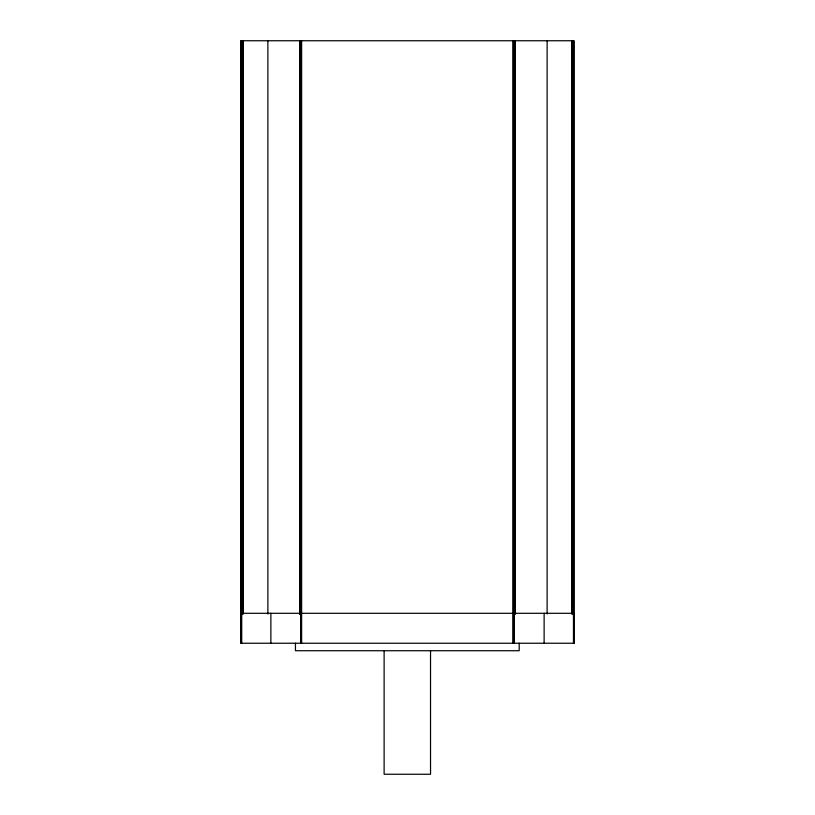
<?xml version="1.0" encoding="UTF-8"?>
<svg xmlns="http://www.w3.org/2000/svg" width="815" height="815" viewBox="0 0 815 815"><rect width="100%" height="100%" fill="white"/><g stroke="black" fill="none" stroke-linecap="round" stroke-linejoin="round"><path stroke-width="1.22" d="M240.934 613.298L574.066 613.298L574.066 643.239L240.934 643.239L241.036 40.75L573.964 40.75L573.964 643.239M573.668 40.75L573.668 643.239M573.454 40.75L573.454 643.239M573.19 40.75L573.19 614.011M572.894 40.75L572.894 614.011M572.568 40.75L572.568 614.011M572.222 40.75L572.222 614.011M571.845 40.75L571.845 614.011M547.12 40.75L547.12 614.011M544.125 613.298L544.125 643.239M519.196 643.239L519.196 650.727L295.458 650.727L295.458 643.239M515.121 40.75L515.223 614.011M514.999 40.75L514.999 614.011M514.825 40.75L514.825 614.011M514.611 40.75L514.611 614.011M514.346 40.75L514.346 614.011M514.051 40.75L514.051 643.239M513.725 40.75L513.725 643.239M513.379 40.75L513.379 643.239M513.012 40.75L513.012 643.239M430.534 650.727L430.534 774.25L384.12 774.25L384.12 650.727M301.621 40.75L301.621 643.239M301.275 40.75L301.275 643.239M300.949 40.75L300.949 643.239M300.654 40.75L300.654 614.011M300.389 40.75L300.389 614.011M300.175 40.75L300.175 614.011M300.002 40.75L300.002 614.011M299.879 40.75L299.879 614.011M299.777 40.75L299.777 614.011M270.875 613.298L270.875 643.239M267.88 40.75L267.88 614.011M243.155 40.75L243.155 614.011M242.778 40.75L242.778 614.011M242.432 40.75L242.432 614.011M242.106 40.75L242.106 614.011M241.811 40.75L241.811 614.011M241.342 40.75L241.332 643.239M241.046 40.75L241.159 643.239M241.566 643.239L241.566 40.75L241.546 643.239"/></g></svg>
